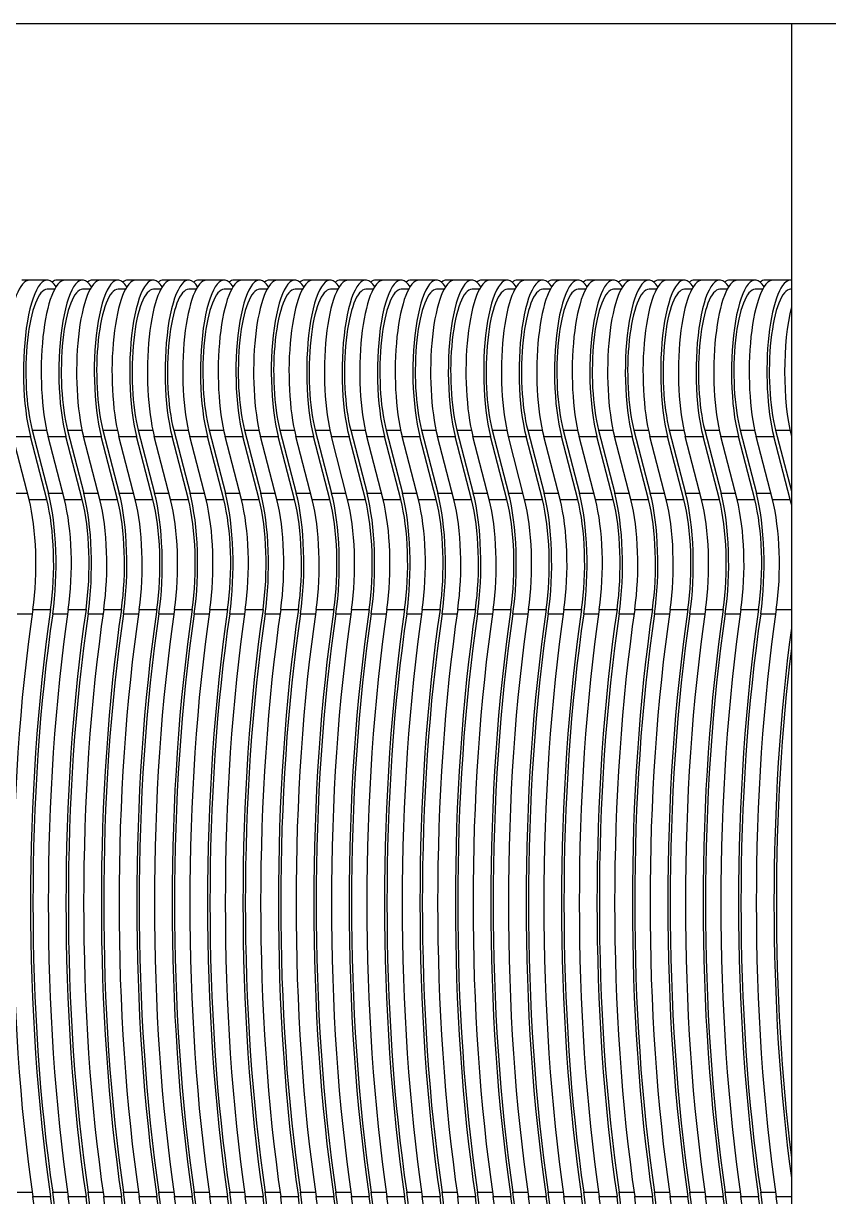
# Model space of a CAD drawing. Header units: millimetres. Extents: x 3795014 to 4300160, y 3869364 to 4016788.
# Drawn here: x 4226594.4 to 4226638.3, y 3922830.5 to 3922894.5 of the extents above; entities that cross this region are included whole.
import ezdxf

# ---------------------------------------------------------------- set-up
doc = ezdxf.new("R2010")
doc.units = ezdxf.units.MM
doc.layers.add('линия перехода', color=7, linetype='Continuous')
doc.layers.add('основная', color=7, linetype='Continuous', lineweight=50)

msp = doc.modelspace()

# ---------------------------------------------------------------- linework, layer by layer
at = {"layer": 'линия перехода', "color": 0, "linetype": 'Continuous', "lineweight": -3}
for p, q in [((4226594.881, 3922872.341), (4226595.672, 3922872.341)), ((4226596.813, 3922872.341), (4226597.604, 3922872.341)), ((4226598.744, 3922872.341), (4226599.535, 3922872.341)), ((4226600.676, 3922872.341), (4226601.467, 3922872.341)), ((4226602.608, 3922872.341), (4226603.399, 3922872.341)), ((4226604.539, 3922872.341), (4226605.33, 3922872.341)), ((4226606.471, 3922872.341), (4226607.262, 3922872.341)), ((4226608.403, 3922872.341), (4226609.194, 3922872.341)), ((4226610.334, 3922872.341), (4226611.125, 3922872.341)), ((4226612.266, 3922872.341), (4226613.057, 3922872.341)), ((4226614.198, 3922872.341), (4226614.989, 3922872.341)), ((4226616.129, 3922872.341), (4226616.92, 3922872.341)), ((4226618.061, 3922872.341), (4226618.852, 3922872.341)), ((4226619.993, 3922872.341), (4226620.784, 3922872.341)), ((4226621.924, 3922872.341), (4226622.715, 3922872.341)), ((4226623.856, 3922872.341), (4226624.647, 3922872.341)), ((4226625.788, 3922872.341), (4226626.579, 3922872.341)), ((4226627.719, 3922872.341), (4226628.51, 3922872.341)), ((4226629.651, 3922872.341), (4226630.442, 3922872.341)), ((4226631.583, 3922872.341), (4226632.374, 3922872.341)), ((4226633.514, 3922872.341), (4226634.305, 3922872.341)), ((4226635.446, 3922872.341), (4226636.237, 3922872.341)), ((4226593.824, 3922871.987), (4226594.789, 3922871.987)), ((4226595.755, 3922871.987), (4226596.721, 3922871.987)), ((4226597.687, 3922871.987), (4226598.653, 3922871.987)), ((4226599.619, 3922871.987), (4226600.584, 3922871.987)), ((4226601.55, 3922871.987), (4226602.516, 3922871.987)), ((4226603.482, 3922871.987), (4226604.448, 3922871.987)), ((4226605.414, 3922871.987), (4226606.379, 3922871.987)), ((4226607.345, 3922871.987), (4226608.311, 3922871.987)), ((4226609.277, 3922871.987), (4226610.243, 3922871.987)), ((4226611.209, 3922871.987), (4226612.174, 3922871.987)), ((4226613.14, 3922871.987), (4226614.106, 3922871.987)), ((4226615.072, 3922871.987), (4226616.038, 3922871.987)), ((4226617.004, 3922871.987), (4226617.969, 3922871.987)), ((4226618.935, 3922871.987), (4226619.901, 3922871.987)), ((4226620.867, 3922871.987), (4226621.833, 3922871.987)), ((4226622.799, 3922871.987), (4226623.764, 3922871.987)), ((4226624.73, 3922871.987), (4226625.696, 3922871.987)), ((4226626.662, 3922871.987), (4226627.628, 3922871.987)), ((4226628.594, 3922871.987), (4226629.559, 3922871.987)), ((4226630.525, 3922871.987), (4226631.491, 3922871.987)), ((4226632.457, 3922871.987), (4226633.423, 3922871.987)), ((4226634.389, 3922871.987), (4226635.354, 3922871.987)), ((4226593.84, 3922868.906), (4226594.622, 3922868.906)), ((4226594.714, 3922868.552), (4226595.68, 3922868.552)), ((4226595.771, 3922868.906), (4226596.554, 3922868.906)), ((4226596.645, 3922868.552), (4226597.611, 3922868.552)), ((4226597.703, 3922868.906), (4226598.485, 3922868.906)), ((4226598.577, 3922868.552), (4226599.543, 3922868.552)), ((4226599.635, 3922868.906), (4226600.417, 3922868.906)), ((4226600.509, 3922868.552), (4226601.475, 3922868.552)), ((4226601.566, 3922868.906), (4226602.349, 3922868.906)), ((4226602.44, 3922868.552), (4226603.406, 3922868.552)), ((4226603.498, 3922868.906), (4226604.28, 3922868.906)), ((4226604.372, 3922868.552), (4226605.338, 3922868.552)), ((4226605.43, 3922868.906), (4226606.212, 3922868.906)), ((4226606.304, 3922868.552), (4226607.27, 3922868.552)), ((4226607.361, 3922868.906), (4226608.144, 3922868.906)), ((4226608.235, 3922868.552), (4226609.201, 3922868.552)), ((4226609.293, 3922868.906), (4226610.075, 3922868.906)), ((4226610.167, 3922868.552), (4226611.133, 3922868.552)), ((4226611.225, 3922868.906), (4226612.007, 3922868.906)), ((4226612.099, 3922868.552), (4226613.065, 3922868.552)), ((4226613.156, 3922868.906), (4226613.939, 3922868.906)), ((4226614.03, 3922868.552), (4226614.996, 3922868.552)), ((4226615.088, 3922868.906), (4226615.87, 3922868.906)), ((4226615.962, 3922868.552), (4226616.928, 3922868.552)), ((4226617.02, 3922868.906), (4226617.802, 3922868.906)), ((4226617.894, 3922868.552), (4226618.86, 3922868.552)), ((4226618.951, 3922868.906), (4226619.734, 3922868.906)), ((4226619.825, 3922868.552), (4226620.791, 3922868.552)), ((4226620.883, 3922868.906), (4226621.665, 3922868.906)), ((4226621.757, 3922868.552), (4226622.723, 3922868.552)), ((4226622.815, 3922868.906), (4226623.597, 3922868.906)), ((4226623.689, 3922868.552), (4226624.655, 3922868.552)), ((4226624.746, 3922868.906), (4226625.529, 3922868.906)), ((4226625.62, 3922868.552), (4226626.586, 3922868.552)), ((4226626.678, 3922868.906), (4226627.461, 3922868.906)), ((4226627.552, 3922868.552), (4226628.518, 3922868.552)), ((4226628.61, 3922868.906), (4226629.392, 3922868.906)), ((4226629.484, 3922868.552), (4226630.45, 3922868.552)), ((4226630.541, 3922868.906), (4226631.324, 3922868.906)), ((4226631.415, 3922868.552), (4226632.381, 3922868.552)), ((4226632.473, 3922868.906), (4226633.256, 3922868.906)), ((4226633.347, 3922868.552), (4226634.313, 3922868.552)), ((4226634.405, 3922868.906), (4226635.187, 3922868.906)), ((4226635.279, 3922868.552), (4226636.245, 3922868.552)), ((4226594.072, 3922862.305), (4226594.889, 3922862.305)), ((4226594.925, 3922862.552), (4226595.891, 3922862.552)), ((4226596.003, 3922862.305), (4226596.821, 3922862.305)), ((4226596.857, 3922862.552), (4226597.822, 3922862.552)), ((4226597.935, 3922862.305), (4226598.752, 3922862.305)), ((4226598.788, 3922862.552), (4226599.754, 3922862.552)), ((4226599.867, 3922862.305), (4226600.684, 3922862.305)), ((4226600.72, 3922862.552), (4226601.686, 3922862.552)), ((4226601.798, 3922862.305), (4226602.616, 3922862.305)), ((4226602.652, 3922862.552), (4226603.617, 3922862.552)), ((4226603.73, 3922862.305), (4226604.547, 3922862.305)), ((4226604.583, 3922862.552), (4226605.549, 3922862.552)), ((4226605.662, 3922862.305), (4226606.479, 3922862.305)), ((4226606.515, 3922862.552), (4226607.481, 3922862.552)), ((4226607.593, 3922862.305), (4226608.411, 3922862.305)), ((4226608.447, 3922862.552), (4226609.412, 3922862.552)), ((4226609.525, 3922862.305), (4226610.342, 3922862.305)), ((4226610.378, 3922862.552), (4226611.344, 3922862.552)), ((4226611.457, 3922862.305), (4226612.274, 3922862.305)), ((4226612.31, 3922862.552), (4226613.276, 3922862.552)), ((4226613.388, 3922862.305), (4226614.206, 3922862.305)), ((4226614.242, 3922862.552), (4226615.207, 3922862.552)), ((4226615.32, 3922862.305), (4226616.137, 3922862.305)), ((4226616.173, 3922862.552), (4226617.139, 3922862.552)), ((4226617.252, 3922862.305), (4226618.069, 3922862.305)), ((4226618.105, 3922862.552), (4226619.071, 3922862.552)), ((4226619.184, 3922862.305), (4226620.001, 3922862.305)), ((4226620.037, 3922862.552), (4226621.002, 3922862.552)), ((4226621.115, 3922862.305), (4226621.932, 3922862.305)), ((4226621.968, 3922862.552), (4226622.934, 3922862.552)), ((4226623.047, 3922862.305), (4226623.864, 3922862.305)), ((4226623.9, 3922862.552), (4226624.866, 3922862.552)), ((4226624.979, 3922862.305), (4226625.796, 3922862.305)), ((4226625.832, 3922862.552), (4226626.797, 3922862.552)), ((4226626.91, 3922862.305), (4226627.727, 3922862.305)), ((4226627.763, 3922862.552), (4226628.729, 3922862.552)), ((4226628.842, 3922862.305), (4226629.659, 3922862.305)), ((4226629.695, 3922862.552), (4226630.661, 3922862.552)), ((4226630.774, 3922862.305), (4226631.591, 3922862.305)), ((4226631.627, 3922862.552), (4226632.592, 3922862.552)), ((4226632.705, 3922862.305), (4226633.522, 3922862.305)), ((4226633.558, 3922862.552), (4226634.524, 3922862.552)), ((4226634.637, 3922862.305), (4226635.454, 3922862.305)), ((4226635.49, 3922862.552), (4226636.312, 3922862.552)), ((4226594.072, 3922830.757), (4226594.889, 3922830.757)), ((4226596.003, 3922830.757), (4226596.821, 3922830.757)), ((4226597.935, 3922830.757), (4226598.752, 3922830.757)), ((4226599.867, 3922830.757), (4226600.684, 3922830.757)), ((4226601.798, 3922830.757), (4226602.616, 3922830.757)), ((4226603.73, 3922830.757), (4226604.547, 3922830.757)), ((4226605.662, 3922830.757), (4226606.479, 3922830.757)), ((4226607.593, 3922830.757), (4226608.411, 3922830.757)), ((4226609.525, 3922830.757), (4226610.342, 3922830.757)), ((4226611.457, 3922830.757), (4226612.274, 3922830.757)), ((4226613.388, 3922830.757), (4226614.206, 3922830.757)), ((4226615.32, 3922830.757), (4226616.137, 3922830.757)), ((4226617.252, 3922830.757), (4226618.069, 3922830.757)), ((4226619.184, 3922830.757), (4226620.001, 3922830.757)), ((4226621.115, 3922830.757), (4226621.932, 3922830.757)), ((4226623.047, 3922830.757), (4226623.864, 3922830.757)), ((4226624.979, 3922830.757), (4226625.796, 3922830.757)), ((4226626.91, 3922830.757), (4226627.727, 3922830.757)), ((4226628.842, 3922830.757), (4226629.659, 3922830.757)), ((4226630.774, 3922830.757), (4226631.591, 3922830.757)), ((4226632.705, 3922830.757), (4226633.522, 3922830.757)), ((4226634.637, 3922830.757), (4226635.454, 3922830.757)), ((4226594.925, 3922830.511), (4226595.891, 3922830.511)), ((4226596.857, 3922830.511), (4226597.822, 3922830.511)), ((4226598.788, 3922830.511), (4226599.754, 3922830.511)), ((4226600.72, 3922830.511), (4226601.686, 3922830.511)), ((4226602.652, 3922830.511), (4226603.617, 3922830.511)), ((4226604.583, 3922830.511), (4226605.549, 3922830.511)), ((4226606.515, 3922830.511), (4226607.481, 3922830.511)), ((4226608.447, 3922830.511), (4226609.412, 3922830.511)), ((4226610.378, 3922830.511), (4226611.344, 3922830.511)), ((4226612.31, 3922830.511), (4226613.276, 3922830.511)), ((4226614.242, 3922830.511), (4226615.207, 3922830.511)), ((4226616.173, 3922830.511), (4226617.139, 3922830.511)), ((4226618.105, 3922830.511), (4226619.071, 3922830.511)), ((4226620.037, 3922830.511), (4226621.002, 3922830.511)), ((4226621.968, 3922830.511), (4226622.934, 3922830.511)), ((4226623.9, 3922830.511), (4226624.866, 3922830.511)), ((4226625.832, 3922830.511), (4226626.797, 3922830.511)), ((4226627.763, 3922830.511), (4226628.729, 3922830.511)), ((4226629.695, 3922830.511), (4226630.661, 3922830.511)), ((4226631.627, 3922830.511), (4226632.592, 3922830.511)), ((4226633.558, 3922830.511), (4226634.524, 3922830.511)), ((4226635.49, 3922830.511), (4226636.312, 3922830.511))]:
    msp.add_line(p, q, dxfattribs=at)
at = {"layer": 'основная', "color": 0, "linetype": 'Continuous', "lineweight": -3}
for p, q in [((4226269.165, 3922894.531), (4226655.499, 3922894.531)), ((4226636.312, 3922894.531), (4226636.312, 3922698.531)), ((4226594.74, 3922880.523), (4226594.313, 3922880.523)), ((4226595.706, 3922880.523), (4226594.74, 3922880.523)), ((4226596.107, 3922880.023), (4226595.706, 3922880.023)), ((4226596.671, 3922880.523), (4226596.245, 3922880.523)), ((4226597.637, 3922880.523), (4226596.671, 3922880.523)), ((4226598.038, 3922880.023), (4226597.637, 3922880.023)), ((4226598.603, 3922880.523), (4226598.176, 3922880.523)), ((4226599.569, 3922880.523), (4226598.603, 3922880.523)), ((4226599.97, 3922880.023), (4226599.569, 3922880.023)), ((4226600.535, 3922880.523), (4226600.108, 3922880.523)), ((4226601.501, 3922880.523), (4226600.535, 3922880.523)), ((4226601.902, 3922880.023), (4226601.501, 3922880.023)), ((4226602.466, 3922880.523), (4226602.04, 3922880.523)), ((4226603.432, 3922880.523), (4226602.466, 3922880.523)), ((4226603.833, 3922880.023), (4226603.432, 3922880.023)), ((4226604.398, 3922880.523), (4226603.971, 3922880.523)), ((4226605.364, 3922880.523), (4226604.398, 3922880.523)), ((4226605.765, 3922880.023), (4226605.364, 3922880.023)), ((4226606.33, 3922880.523), (4226605.903, 3922880.523)), ((4226607.296, 3922880.523), (4226606.33, 3922880.523)), ((4226607.697, 3922880.023), (4226607.296, 3922880.023)), ((4226608.261, 3922880.523), (4226607.835, 3922880.523)), ((4226609.227, 3922880.523), (4226608.261, 3922880.523)), ((4226609.628, 3922880.023), (4226609.227, 3922880.023)), ((4226610.193, 3922880.523), (4226609.766, 3922880.523)), ((4226611.159, 3922880.523), (4226610.193, 3922880.523)), ((4226611.56, 3922880.023), (4226611.159, 3922880.023)), ((4226612.125, 3922880.523), (4226611.698, 3922880.523)), ((4226613.091, 3922880.523), (4226612.125, 3922880.523)), ((4226613.492, 3922880.023), (4226613.091, 3922880.023)), ((4226614.056, 3922880.523), (4226613.63, 3922880.523)), ((4226615.022, 3922880.523), (4226614.056, 3922880.523)), ((4226615.423, 3922880.023), (4226615.022, 3922880.023)), ((4226615.988, 3922880.523), (4226615.561, 3922880.523)), ((4226616.954, 3922880.523), (4226615.988, 3922880.523)), ((4226617.355, 3922880.023), (4226616.954, 3922880.023)), ((4226617.92, 3922880.523), (4226617.493, 3922880.523)), ((4226618.886, 3922880.523), (4226617.92, 3922880.523)), ((4226619.287, 3922880.023), (4226618.886, 3922880.023)), ((4226619.851, 3922880.523), (4226619.425, 3922880.523)), ((4226620.817, 3922880.523), (4226619.851, 3922880.523)), ((4226621.218, 3922880.023), (4226620.817, 3922880.023)), ((4226621.783, 3922880.523), (4226621.356, 3922880.523)), ((4226622.749, 3922880.523), (4226621.783, 3922880.523)), ((4226623.15, 3922880.023), (4226622.749, 3922880.023)), ((4226623.715, 3922880.523), (4226623.288, 3922880.523)), ((4226624.681, 3922880.523), (4226623.715, 3922880.523)), ((4226625.082, 3922880.023), (4226624.681, 3922880.023)), ((4226625.646, 3922880.523), (4226625.22, 3922880.523)), ((4226626.612, 3922880.523), (4226625.646, 3922880.523)), ((4226627.013, 3922880.023), (4226626.612, 3922880.023)), ((4226627.578, 3922880.523), (4226627.151, 3922880.523)), ((4226628.544, 3922880.523), (4226627.578, 3922880.523)), ((4226628.945, 3922880.023), (4226628.544, 3922880.023)), ((4226629.51, 3922880.523), (4226629.083, 3922880.523)), ((4226630.476, 3922880.523), (4226629.51, 3922880.523)), ((4226630.877, 3922880.023), (4226630.476, 3922880.023)), ((4226631.442, 3922880.523), (4226631.015, 3922880.523)), ((4226632.407, 3922880.523), (4226631.442, 3922880.523)), ((4226632.808, 3922880.023), (4226632.407, 3922880.023)), ((4226633.373, 3922880.523), (4226632.946, 3922880.523)), ((4226634.339, 3922880.523), (4226633.373, 3922880.523)), ((4226634.74, 3922880.023), (4226634.339, 3922880.023)), ((4226635.305, 3922880.523), (4226634.878, 3922880.523)), ((4226636.271, 3922880.523), (4226635.305, 3922880.523)), ((4226636.312, 3922880.023), (4226636.271, 3922880.023)), ((4226594.881, 3922872.341), (4226595.771, 3922868.906)), ((4226596.813, 3922872.341), (4226597.703, 3922868.906)), ((4226598.744, 3922872.341), (4226599.635, 3922868.906)), ((4226600.676, 3922872.341), (4226601.566, 3922868.906)), ((4226602.608, 3922872.341), (4226603.498, 3922868.906)), ((4226604.539, 3922872.341), (4226605.43, 3922868.906)), ((4226606.471, 3922872.341), (4226607.361, 3922868.906)), ((4226608.403, 3922872.341), (4226609.293, 3922868.906)), ((4226610.334, 3922872.341), (4226611.225, 3922868.906)), ((4226612.266, 3922872.341), (4226613.156, 3922868.906)), ((4226614.198, 3922872.341), (4226615.088, 3922868.906)), ((4226616.129, 3922872.341), (4226617.02, 3922868.906)), ((4226618.061, 3922872.341), (4226618.951, 3922868.906)), ((4226619.993, 3922872.341), (4226620.883, 3922868.906)), ((4226621.924, 3922872.341), (4226622.815, 3922868.906)), ((4226623.856, 3922872.341), (4226624.746, 3922868.906)), ((4226625.788, 3922872.341), (4226626.678, 3922868.906)), ((4226627.719, 3922872.341), (4226628.61, 3922868.906)), ((4226629.651, 3922872.341), (4226630.541, 3922868.906)), ((4226631.583, 3922872.341), (4226632.473, 3922868.906)), ((4226633.514, 3922872.341), (4226634.405, 3922868.906)), ((4226635.446, 3922872.341), (4226636.312, 3922869)), ((4226594.714, 3922868.552), (4226593.824, 3922871.987)), ((4226595.68, 3922868.552), (4226594.789, 3922871.987)), ((4226596.645, 3922868.552), (4226595.755, 3922871.987)), ((4226597.611, 3922868.552), (4226596.721, 3922871.987)), ((4226598.577, 3922868.552), (4226597.687, 3922871.987)), ((4226599.543, 3922868.552), (4226598.653, 3922871.987)), ((4226600.509, 3922868.552), (4226599.619, 3922871.987)), ((4226601.475, 3922868.552), (4226600.584, 3922871.987)), ((4226602.44, 3922868.552), (4226601.55, 3922871.987)), ((4226603.406, 3922868.552), (4226602.516, 3922871.987)), ((4226604.372, 3922868.552), (4226603.482, 3922871.987)), ((4226605.338, 3922868.552), (4226604.448, 3922871.987)), ((4226606.304, 3922868.552), (4226605.414, 3922871.987)), ((4226607.27, 3922868.552), (4226606.379, 3922871.987)), ((4226608.235, 3922868.552), (4226607.345, 3922871.987)), ((4226609.201, 3922868.552), (4226608.311, 3922871.987)), ((4226610.167, 3922868.552), (4226609.277, 3922871.987)), ((4226611.133, 3922868.552), (4226610.243, 3922871.987)), ((4226612.099, 3922868.552), (4226611.209, 3922871.987)), ((4226613.065, 3922868.552), (4226612.174, 3922871.987)), ((4226614.03, 3922868.552), (4226613.14, 3922871.987)), ((4226614.996, 3922868.552), (4226614.106, 3922871.987)), ((4226615.962, 3922868.552), (4226615.072, 3922871.987)), ((4226616.928, 3922868.552), (4226616.038, 3922871.987)), ((4226617.894, 3922868.552), (4226617.004, 3922871.987)), ((4226618.86, 3922868.552), (4226617.969, 3922871.987)), ((4226619.825, 3922868.552), (4226618.935, 3922871.987)), ((4226620.791, 3922868.552), (4226619.901, 3922871.987)), ((4226621.757, 3922868.552), (4226620.867, 3922871.987)), ((4226622.723, 3922868.552), (4226621.833, 3922871.987)), ((4226623.689, 3922868.552), (4226622.799, 3922871.987)), ((4226624.655, 3922868.552), (4226623.764, 3922871.987)), ((4226625.62, 3922868.552), (4226624.73, 3922871.987)), ((4226626.586, 3922868.552), (4226625.696, 3922871.987)), ((4226627.552, 3922868.552), (4226626.662, 3922871.987)), ((4226628.518, 3922868.552), (4226627.628, 3922871.987)), ((4226629.484, 3922868.552), (4226628.594, 3922871.987)), ((4226630.45, 3922868.552), (4226629.559, 3922871.987)), ((4226631.415, 3922868.552), (4226630.525, 3922871.987)), ((4226632.381, 3922868.552), (4226631.491, 3922871.987)), ((4226633.347, 3922868.552), (4226632.457, 3922871.987)), ((4226634.313, 3922868.552), (4226633.423, 3922871.987)), ((4226635.279, 3922868.552), (4226634.389, 3922871.987)), ((4226636.245, 3922868.552), (4226635.354, 3922871.987))]:
    msp.add_line(p, q, dxfattribs=at)
for centre, major_axis, start_param, end_param in [((4226595.706, 3922875.523), (0, -5), 2.759692, 5.497787), ((4226597.637, 3922875.523), (0, -5), 2.759692, 5.497787), ((4226599.569, 3922875.523), (0, -5), 2.759692, 5.497787), ((4226601.501, 3922875.523), (0, -5), 2.759692, 5.497787), ((4226603.432, 3922875.523), (0, -5), 2.759692, 5.497787), ((4226605.364, 3922875.523), (0, -5), 2.759692, 5.497787), ((4226607.296, 3922875.523), (0, -5), 2.759692, 5.497787), ((4226609.227, 3922875.523), (0, -5), 2.759692, 5.497787), ((4226611.159, 3922875.523), (0, -5), 2.759692, 5.497787), ((4226613.091, 3922875.523), (0, -5), 2.759692, 5.497787), ((4226615.022, 3922875.523), (0, -5), 2.759692, 5.497787), ((4226616.954, 3922875.523), (0, -5), 2.759692, 5.497787), ((4226618.886, 3922875.523), (0, -5), 2.759692, 5.497787), ((4226620.817, 3922875.523), (0, -5), 2.759692, 5.497787), ((4226622.749, 3922875.523), (0, -5), 2.759692, 5.497787), ((4226624.681, 3922875.523), (0, -5), 2.759692, 5.497787), ((4226626.612, 3922875.523), (0, -5), 2.759692, 5.497787), ((4226628.544, 3922875.523), (0, -5), 2.759692, 5.497787), ((4226630.476, 3922875.523), (0, -5), 2.759692, 5.497787), ((4226632.407, 3922875.523), (0, -5), 2.759692, 5.497787), ((4226634.339, 3922875.523), (0, -5), 2.759692, 5.497787), ((4226636.271, 3922875.523), (0, -5), 3.109781, 5.497787), ((4226594.74, 3922875.523), (0, -5), 3.141593, 5.497787), ((4226595.706, 3922875.523), (0, -4.5), 3.141593, 5.497787), ((4226596.671, 3922875.523), (0, -5), 3.141593, 5.497787), ((4226596.245, 3922875.523), (0, -5), 3.141593, 3.351128), ((4226597.637, 3922875.523), (0, -4.5), 3.141593, 5.497787), ((4226598.603, 3922875.523), (0, -5), 3.141593, 5.497787), ((4226598.176, 3922875.523), (0, -5), 3.141593, 3.351128), ((4226599.569, 3922875.523), (0, -4.5), 3.141593, 5.497787), ((4226600.535, 3922875.523), (0, -5), 3.141593, 5.497787), ((4226600.108, 3922875.523), (0, -5), 3.141593, 3.351128), ((4226601.501, 3922875.523), (0, -4.5), 3.141593, 5.497787), ((4226602.466, 3922875.523), (0, -5), 3.141593, 5.497787), ((4226602.04, 3922875.523), (0, -5), 3.141593, 3.351128), ((4226603.432, 3922875.523), (0, -4.5), 3.141593, 5.497787), ((4226604.398, 3922875.523), (0, -5), 3.141593, 5.497787), ((4226603.971, 3922875.523), (0, -5), 3.141593, 3.351128), ((4226605.364, 3922875.523), (0, -4.5), 3.141593, 5.497787), ((4226606.33, 3922875.523), (0, -5), 3.141593, 5.497787), ((4226605.903, 3922875.523), (0, -5), 3.141593, 3.351128), ((4226607.296, 3922875.523), (0, -4.5), 3.141593, 5.497787), ((4226608.261, 3922875.523), (0, -5), 3.141593, 5.497787), ((4226607.835, 3922875.523), (0, -5), 3.141593, 3.351128), ((4226609.227, 3922875.523), (0, -4.5), 3.141593, 5.497787), ((4226610.193, 3922875.523), (0, -5), 3.141593, 5.497787), ((4226609.766, 3922875.523), (0, -5), 3.141593, 3.351128), ((4226611.159, 3922875.523), (0, -4.5), 3.141593, 5.497787), ((4226612.125, 3922875.523), (0, -5), 3.141593, 5.497787), ((4226611.698, 3922875.523), (0, -5), 3.141593, 3.351128), ((4226613.091, 3922875.523), (0, -4.5), 3.141593, 5.497787), ((4226614.056, 3922875.523), (0, -5), 3.141593, 5.497787), ((4226613.63, 3922875.523), (0, -5), 3.141593, 3.351128), ((4226615.022, 3922875.523), (0, -4.5), 3.141593, 5.497787), ((4226615.988, 3922875.523), (0, -5), 3.141593, 5.497787), ((4226615.561, 3922875.523), (0, -5), 3.141593, 3.351128), ((4226616.954, 3922875.523), (0, -4.5), 3.141593, 5.497787), ((4226617.92, 3922875.523), (0, -5), 3.141593, 5.497787), ((4226617.493, 3922875.523), (0, -5), 3.141593, 3.351128), ((4226618.886, 3922875.523), (0, -4.5), 3.141593, 5.497787), ((4226619.851, 3922875.523), (0, -5), 3.141593, 5.497787), ((4226619.425, 3922875.523), (0, -5), 3.141593, 3.351128), ((4226620.817, 3922875.523), (0, -4.5), 3.141593, 5.497787), ((4226621.783, 3922875.523), (0, -5), 3.141593, 5.497787), ((4226621.356, 3922875.523), (0, -5), 3.141593, 3.351128), ((4226622.749, 3922875.523), (0, -4.5), 3.141593, 5.497787), ((4226623.715, 3922875.523), (0, -5), 3.141593, 5.497787), ((4226623.288, 3922875.523), (0, -5), 3.141593, 3.351128), ((4226624.681, 3922875.523), (0, -4.5), 3.141593, 5.497787), ((4226625.646, 3922875.523), (0, -5), 3.141593, 5.497787), ((4226625.22, 3922875.523), (0, -5), 3.141593, 3.351128), ((4226626.612, 3922875.523), (0, -4.5), 3.141593, 5.497787), ((4226627.578, 3922875.523), (0, -5), 3.141593, 5.497787), ((4226627.151, 3922875.523), (0, -5), 3.141593, 3.351128), ((4226628.544, 3922875.523), (0, -4.5), 3.141593, 5.497787), ((4226629.51, 3922875.523), (0, -5), 3.141593, 5.497787), ((4226629.083, 3922875.523), (0, -5), 3.141593, 3.351128), ((4226630.476, 3922875.523), (0, -4.5), 3.141593, 5.497787), ((4226631.442, 3922875.523), (0, -5), 3.141593, 5.497787), ((4226631.015, 3922875.523), (0, -5), 3.141593, 3.351128), ((4226632.407, 3922875.523), (0, -4.5), 3.141593, 5.497787), ((4226633.373, 3922875.523), (0, -5), 3.141593, 5.497787), ((4226632.946, 3922875.523), (0, -5), 3.141593, 3.351128), ((4226634.339, 3922875.523), (0, -4.5), 3.141593, 5.497787), ((4226635.305, 3922875.523), (0, -5), 3.141593, 5.497787), ((4226634.878, 3922875.523), (0, -5), 3.141593, 3.351128), ((4226636.271, 3922875.523), (0, -4.5), 3.141593, 5.497787), ((4226637.237, 3922875.523), (0, -5), 3.926991, 5.497787), ((4226593.797, 3922865.017), (0, -5), 1.055331, 2.356194), ((4226594.763, 3922865.017), (0, -5), 1.055331, 2.356194), ((4226594.763, 3922865.017), (0, 5.5), 4.196924, 5.497787), ((4226595.729, 3922865.017), (0, -5), 1.055331, 2.356194), ((4226596.695, 3922865.017), (0, -5), 1.055331, 2.356194), ((4226596.695, 3922865.017), (0, 5.5), 4.196924, 5.497787), ((4226597.661, 3922865.017), (0, -5), 1.055331, 2.356194), ((4226598.627, 3922865.017), (0, -5), 1.055331, 2.356194), ((4226598.627, 3922865.017), (0, 5.5), 4.196924, 5.497787), ((4226599.592, 3922865.017), (0, -5), 1.055331, 2.356194), ((4226600.558, 3922865.017), (0, -5), 1.055331, 2.356194), ((4226600.558, 3922865.017), (0, 5.5), 4.196924, 5.497787), ((4226601.524, 3922865.017), (0, -5), 1.055331, 2.356194), ((4226602.49, 3922865.017), (0, -5), 1.055331, 2.356194), ((4226602.49, 3922865.017), (0, 5.5), 4.196924, 5.497787), ((4226603.456, 3922865.017), (0, -5), 1.055331, 2.356194), ((4226604.422, 3922865.017), (0, -5), 1.055331, 2.356194), ((4226604.422, 3922865.017), (0, 5.5), 4.196924, 5.497787), ((4226605.387, 3922865.017), (0, -5), 1.055331, 2.356194), ((4226606.353, 3922865.017), (0, -5), 1.055331, 2.356194), ((4226606.353, 3922865.017), (0, 5.5), 4.196924, 5.497787), ((4226607.319, 3922865.017), (0, -5), 1.055331, 2.356194), ((4226608.285, 3922865.017), (0, -5), 1.055331, 2.356194), ((4226608.285, 3922865.017), (0, 5.5), 4.196924, 5.497787), ((4226609.251, 3922865.017), (0, -5), 1.055331, 2.356194), ((4226610.217, 3922865.017), (0, -5), 1.055331, 2.356194), ((4226610.217, 3922865.017), (0, 5.5), 4.196924, 5.497787), ((4226611.183, 3922865.017), (0, -5), 1.055331, 2.356194), ((4226612.148, 3922865.017), (0, -5), 1.055331, 2.356194), ((4226612.148, 3922865.017), (0, 5.5), 4.196924, 5.497787), ((4226613.114, 3922865.017), (0, -5), 1.055331, 2.356194), ((4226614.08, 3922865.017), (0, -5), 1.055331, 2.356194), ((4226614.08, 3922865.017), (0, 5.5), 4.196924, 5.497787), ((4226615.046, 3922865.017), (0, -5), 1.055331, 2.356194), ((4226616.012, 3922865.017), (0, -5), 1.055331, 2.356194), ((4226616.012, 3922865.017), (0, 5.5), 4.196924, 5.497787), ((4226616.978, 3922865.017), (0, -5), 1.055331, 2.356194), ((4226617.943, 3922865.017), (0, -5), 1.055331, 2.356194), ((4226617.943, 3922865.017), (0, 5.5), 4.196924, 5.497787), ((4226618.909, 3922865.017), (0, -5), 1.055331, 2.356194), ((4226619.875, 3922865.017), (0, -5), 1.055331, 2.356194), ((4226619.875, 3922865.017), (0, 5.5), 4.196924, 5.497787), ((4226620.841, 3922865.017), (0, -5), 1.055331, 2.356194), ((4226621.807, 3922865.017), (0, -5), 1.055331, 2.356194), ((4226621.807, 3922865.017), (0, 5.5), 4.196924, 5.497787), ((4226622.773, 3922865.017), (0, -5), 1.055331, 2.356194), ((4226623.738, 3922865.017), (0, -5), 1.055331, 2.356194), ((4226623.738, 3922865.017), (0, 5.5), 4.196924, 5.497787), ((4226624.704, 3922865.017), (0, -5), 1.055331, 2.356194), ((4226625.67, 3922865.017), (0, -5), 1.055331, 2.356194), ((4226625.67, 3922865.017), (0, 5.5), 4.196924, 5.497787), ((4226626.636, 3922865.017), (0, -5), 1.055331, 2.356194), ((4226627.602, 3922865.017), (0, -5), 1.055331, 2.356194), ((4226627.602, 3922865.017), (0, 5.5), 4.196924, 5.497787), ((4226628.568, 3922865.017), (0, -5), 1.055331, 2.356194), ((4226629.533, 3922865.017), (0, -5), 1.055331, 2.356194), ((4226629.533, 3922865.017), (0, 5.5), 4.196924, 5.497787), ((4226630.499, 3922865.017), (0, -5), 1.055331, 2.356194), ((4226631.465, 3922865.017), (0, -5), 1.055331, 2.356194), ((4226631.465, 3922865.017), (0, 5.5), 4.196924, 5.497787), ((4226632.431, 3922865.017), (0, -5), 1.055331, 2.356194), ((4226633.397, 3922865.017), (0, -5), 1.055331, 2.356194), ((4226633.397, 3922865.017), (0, 5.5), 4.196924, 5.497787), ((4226634.363, 3922865.017), (0, -5), 1.055331, 2.356194), ((4226635.328, 3922865.017), (0, -5), -4.003378, -3.926991), ((4226602.253, 3922846.531), (0, -32.5), 4.196924, 5.227854), ((4226603.219, 3922846.531), (0, -32.5), 4.196924, 5.227854), ((4226603.219, 3922846.531), (0, 32), 1.055331, 2.086262), ((4226604.185, 3922846.531), (0, -32.5), 4.196924, 5.227854), ((4226605.151, 3922846.531), (0, -32.5), 4.196924, 5.227854), ((4226605.151, 3922846.531), (0, 32), 1.055331, 2.086262), ((4226606.116, 3922846.531), (0, -32.5), 4.196924, 5.227854), ((4226607.082, 3922846.531), (0, -32.5), 4.196924, 5.227854), ((4226607.082, 3922846.531), (0, 32), 1.055331, 2.086262), ((4226608.048, 3922846.531), (0, -32.5), 4.196924, 5.227854), ((4226609.014, 3922846.531), (0, -32.5), 4.196924, 5.227854), ((4226609.014, 3922846.531), (0, 32), 1.055331, 2.086262), ((4226609.98, 3922846.531), (0, -32.5), 4.196924, 5.227854), ((4226610.946, 3922846.531), (0, -32.5), 4.196924, 5.227854), ((4226610.946, 3922846.531), (0, 32), 1.055331, 2.086262), ((4226611.911, 3922846.531), (0, -32.5), 4.196924, 5.227854), ((4226612.877, 3922846.531), (0, -32.5), 4.196924, 5.227854), ((4226612.877, 3922846.531), (0, 32), 1.055331, 2.086262), ((4226613.843, 3922846.531), (0, -32.5), 4.196924, 5.227854), ((4226614.809, 3922846.531), (0, -32.5), 4.196924, 5.227854), ((4226614.809, 3922846.531), (0, 32), 1.055331, 2.086262), ((4226615.775, 3922846.531), (0, -32.5), 4.196924, 5.227854), ((4226616.741, 3922846.531), (0, -32.5), 4.196924, 5.227854), ((4226616.741, 3922846.531), (0, 32), 1.055331, 2.086262), ((4226617.706, 3922846.531), (0, -32.5), 4.196924, 5.227854), ((4226618.672, 3922846.531), (0, -32.5), 4.196924, 5.227854), ((4226618.672, 3922846.531), (0, 32), 1.055331, 2.086262), ((4226619.638, 3922846.531), (0, -32.5), 4.196924, 5.227854), ((4226620.604, 3922846.531), (0, -32.5), 4.196924, 5.227854), ((4226620.604, 3922846.531), (0, 32), 1.055331, 2.086262), ((4226621.57, 3922846.531), (0, -32.5), 4.196924, 5.227854), ((4226622.536, 3922846.531), (0, -32.5), 4.196924, 5.227854), ((4226622.536, 3922846.531), (0, 32), 1.055331, 2.086262), ((4226623.501, 3922846.531), (0, -32.5), 4.196924, 5.227854), ((4226624.467, 3922846.531), (0, -32.5), 4.196924, 5.227854), ((4226624.467, 3922846.531), (0, 32), 1.055331, 2.086262), ((4226625.433, 3922846.531), (0, -32.5), 4.196924, 5.227854), ((4226626.399, 3922846.531), (0, -32.5), 4.196924, 5.227854), ((4226626.399, 3922846.531), (0, 32), 1.055331, 2.086262), ((4226627.365, 3922846.531), (0, -32.5), 4.196924, 5.227854), ((4226628.331, 3922846.531), (0, -32.5), 4.196924, 5.227854), ((4226628.331, 3922846.531), (0, 32), 1.055331, 2.086262), ((4226629.296, 3922846.531), (0, -32.5), 4.196924, 5.227854), ((4226630.262, 3922846.531), (0, -32.5), 4.196924, 5.227854), ((4226630.262, 3922846.531), (0, 32), 1.055331, 2.086262), ((4226631.228, 3922846.531), (0, -32.5), 4.196924, 5.227854), ((4226632.194, 3922846.531), (0, -32.5), 4.196924, 5.227854), ((4226632.194, 3922846.531), (0, 32), 1.055331, 2.086262), ((4226633.16, 3922846.531), (0, -32.5), 4.196924, 5.227854), ((4226634.126, 3922846.531), (0, -32.5), 4.196924, 5.227854), ((4226634.126, 3922846.531), (0, 32), 1.055331, 2.086262), ((4226635.091, 3922846.531), (0, -32.5), 4.196924, 5.227854), ((4226636.057, 3922846.531), (0, -32.5), 4.196924, 5.227854), ((4226636.057, 3922846.531), (0, 32), 1.055331, 2.086262), ((4226637.023, 3922846.531), (0, -32.5), 4.196924, 5.227854), ((4226637.989, 3922846.531), (0, -32.5), 4.196924, 5.227854), ((4226637.989, 3922846.531), (0, 32), 1.055331, 2.086262), ((4226638.955, 3922846.531), (0, -32.5), 4.196924, 5.227854), ((4226639.921, 3922846.531), (0, -32.5), 4.196924, 5.227854), ((4226639.921, 3922846.531), (0, 32), 1.055331, 2.086262), ((4226640.886, 3922846.531), (0, -32.5), 4.196924, 5.227854), ((4226641.852, 3922846.531), (0, -32.5), 4.196924, 5.227854), ((4226641.852, 3922846.531), (0, 32), 1.055331, 2.086262), ((4226642.818, 3922846.531), (0, -32.5), 4.196924, 5.227854), ((4226643.784, 3922846.531), (0, -32.5), 4.232723, 5.192055), ((4226643.784, 3922846.531), (0, 32), 1.122094, 2.019498), ((4226594.763, 3922828.046), (0, 5.5), 3.926991, 5.227854), ((4226596.695, 3922828.046), (0, 5.5), 3.926991, 5.227854), ((4226598.627, 3922828.046), (0, 5.5), 3.926991, 5.227854), ((4226600.558, 3922828.046), (0, 5.5), 3.926991, 5.227854), ((4226602.49, 3922828.046), (0, 5.5), 3.926991, 5.227854), ((4226604.422, 3922828.046), (0, 5.5), 3.926991, 5.227854), ((4226606.353, 3922828.046), (0, 5.5), 3.926991, 5.227854), ((4226608.285, 3922828.046), (0, 5.5), 3.926991, 5.227854), ((4226610.217, 3922828.046), (0, 5.5), 3.926991, 5.227854), ((4226612.148, 3922828.046), (0, 5.5), 3.926991, 5.227854), ((4226614.08, 3922828.046), (0, 5.5), 3.926991, 5.227854), ((4226616.012, 3922828.046), (0, 5.5), 3.926991, 5.227854), ((4226617.943, 3922828.046), (0, 5.5), 3.926991, 5.227854), ((4226619.875, 3922828.046), (0, 5.5), 3.926991, 5.227854), ((4226621.807, 3922828.046), (0, 5.5), 3.926991, 5.227854), ((4226623.738, 3922828.046), (0, 5.5), 3.926991, 5.227854), ((4226625.67, 3922828.046), (0, 5.5), 3.926991, 5.227854), ((4226627.602, 3922828.046), (0, 5.5), 3.926991, 5.227854), ((4226629.533, 3922828.046), (0, 5.5), 3.926991, 5.227854), ((4226631.465, 3922828.046), (0, 5.5), 3.926991, 5.227854), ((4226633.397, 3922828.046), (0, 5.5), 3.926991, 5.227854), ((4226593.797, 3922828.046), (0, -5), 0.785398, 2.086262), ((4226594.763, 3922828.046), (0, -5), 0.785398, 2.086262), ((4226595.729, 3922828.046), (0, -5), 0.785398, 2.086262), ((4226596.695, 3922828.046), (0, -5), 0.785398, 2.086262), ((4226597.661, 3922828.046), (0, -5), 0.785398, 2.086262), ((4226598.627, 3922828.046), (0, -5), 0.785398, 2.086262), ((4226599.592, 3922828.046), (0, -5), 0.785398, 2.086262), ((4226600.558, 3922828.046), (0, -5), 0.785398, 2.086262), ((4226601.524, 3922828.046), (0, -5), 0.785398, 2.086262), ((4226602.49, 3922828.046), (0, -5), 0.785398, 2.086262), ((4226603.456, 3922828.046), (0, -5), 0.785398, 2.086262), ((4226604.422, 3922828.046), (0, -5), 0.785398, 2.086262), ((4226605.387, 3922828.046), (0, -5), 0.785398, 2.086262), ((4226606.353, 3922828.046), (0, -5), 0.785398, 2.086262), ((4226607.319, 3922828.046), (0, -5), 0.785398, 2.086262), ((4226608.285, 3922828.046), (0, -5), 0.785398, 2.086262), ((4226609.251, 3922828.046), (0, -5), 0.785398, 2.086262), ((4226610.217, 3922828.046), (0, -5), 0.785398, 2.086262), ((4226611.183, 3922828.046), (0, -5), 0.785398, 2.086262), ((4226612.148, 3922828.046), (0, -5), 0.785398, 2.086262), ((4226613.114, 3922828.046), (0, -5), 0.785398, 2.086262), ((4226614.08, 3922828.046), (0, -5), 0.785398, 2.086262), ((4226615.046, 3922828.046), (0, -5), 0.785398, 2.086262), ((4226616.012, 3922828.046), (0, -5), 0.785398, 2.086262), ((4226616.978, 3922828.046), (0, -5), 0.785398, 2.086262), ((4226617.943, 3922828.046), (0, -5), 0.785398, 2.086262), ((4226618.909, 3922828.046), (0, -5), 0.785398, 2.086262), ((4226619.875, 3922828.046), (0, -5), 0.785398, 2.086262), ((4226620.841, 3922828.046), (0, -5), 0.785398, 2.086262), ((4226621.807, 3922828.046), (0, -5), 0.785398, 2.086262), ((4226622.773, 3922828.046), (0, -5), 0.785398, 2.086262), ((4226623.738, 3922828.046), (0, -5), 0.785398, 2.086262), ((4226624.704, 3922828.046), (0, -5), 0.785398, 2.086262), ((4226625.67, 3922828.046), (0, -5), 0.785398, 2.086262), ((4226626.636, 3922828.046), (0, -5), 0.785398, 2.086262), ((4226627.602, 3922828.046), (0, -5), 0.785398, 2.086262), ((4226628.568, 3922828.046), (0, -5), 0.785398, 2.086262), ((4226629.533, 3922828.046), (0, -5), 0.785398, 2.086262), ((4226630.499, 3922828.046), (0, -5), 0.785398, 2.086262), ((4226631.465, 3922828.046), (0, -5), 0.785398, 2.086262), ((4226632.431, 3922828.046), (0, -5), 0.785398, 2.086262), ((4226633.397, 3922828.046), (0, -5), 0.785398, 2.086262), ((4226634.363, 3922828.046), (0, -5), 0.785398, 2.086262)]:
    msp.add_ellipse(centre, major_axis=major_axis, ratio=0.259156, start_param=start_param, end_param=end_param, dxfattribs=at)

doc.saveas('drawing.dxf')
